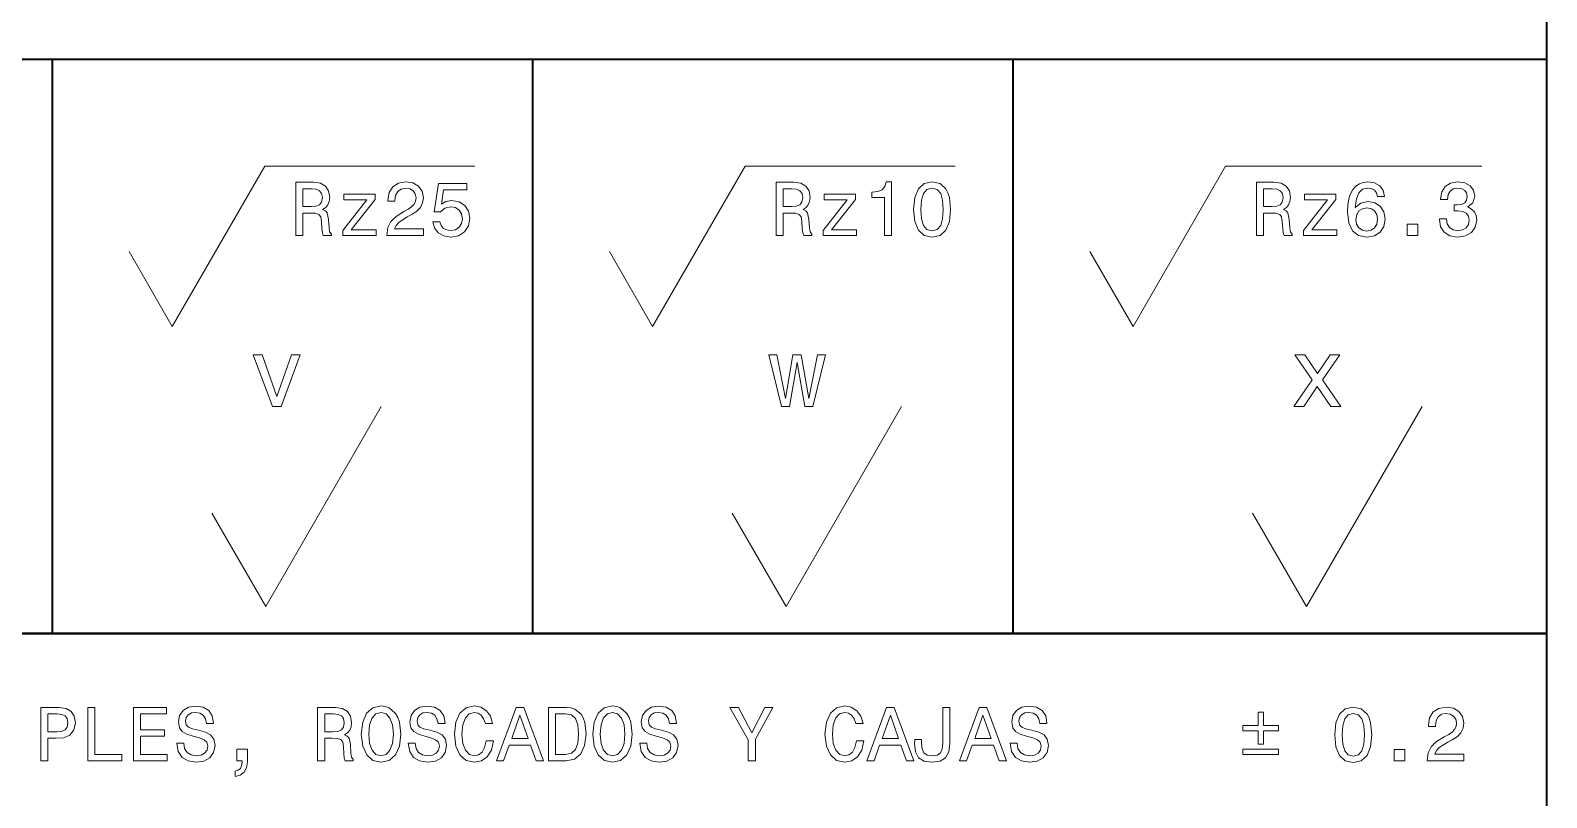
# Model space of a CAD drawing. Extents: x 14 to 2196, y -1968 to 1826.
# Drawn here: x 1060.3 to 1174, y 1452.3 to 1509.8 of the extents above; entities that cross this region are included whole.
import ezdxf

# ---------------------------------------------------------------- set-up
doc = ezdxf.new("R2010")
doc.units = 0

msp = doc.modelspace()

# ---------------------------------------------------------------- linework, layer by layer
at = {"color": 7, "lineweight": 35}
for p, q in [((1173.95874, 1015.596436), (1173.95874, 1826.436523)), ((1173.95874, 1507.596436), (953.95874, 1507.596436)), ((1061.95874, 1507.596436), (1061.95874, 1464.596436)), ((1097.95874, 1507.596436), (1097.95874, 1464.596436)), ((1133.95874, 1507.596436), (1133.95874, 1464.596436)), ((1173.95874, 1464.596436), (1173.95874, 1507.596436)), ((1173.95874, 1464.596436), (953.95874, 1464.596436)), ((953.95874, 1464.596436), (1173.95874, 1464.596436)), ((1173.95874, 1399.596436), (1173.95874, 1464.596436))]:
    msp.add_line(p, q, dxfattribs=at)
at = {"color": 7, "lineweight": 13}
for p, q in [((1070.95874, 1487.596436), (1077.886963, 1499.596436)), ((1077.886963, 1499.596436), (1093.637695, 1499.596436)), ((1106.95874, 1487.596436), (1113.886963, 1499.596436)), ((1113.886963, 1499.596436), (1129.637695, 1499.596436)), ((1142.95874, 1487.596436), (1149.886963, 1499.596436)), ((1149.886963, 1499.596436), (1169.107422, 1499.596436)), ((1070.95874, 1487.596436), (1067.725586, 1493.196411)), ((1106.95874, 1487.596436), (1103.725586, 1493.196411)), ((1142.95874, 1487.596436), (1139.725586, 1493.196411)), ((1077.95874, 1466.596436), (1086.619019, 1481.596436)), ((1116.95874, 1466.596436), (1125.619019, 1481.596436)), ((1155.95874, 1466.596436), (1164.619019, 1481.596436)), ((1077.95874, 1466.596436), (1073.917236, 1473.596436)), ((1116.95874, 1466.596436), (1112.917236, 1473.596436)), ((1155.95874, 1466.596436), (1151.917236, 1473.596436))]:
    msp.add_line(p, q, dxfattribs=at)
for points in [[(1080.208374, 1494.396484), (1080.744385, 1494.396484), (1080.744385, 1496.085205), (1081.29187, 1496.085205), (1081.695435, 1496.067993), (1081.948975, 1495.987305), (1082.08728, 1495.797119), (1082.144897, 1495.457031), (1082.173828, 1494.938232), (1082.208374, 1494.598267), (1082.277466, 1494.396484), (1082.88269, 1494.396484), (1082.88269, 1494.505981), (1082.750122, 1494.667358), (1082.703979, 1494.967041), (1082.663696, 1495.612671), (1082.565674, 1496.091064), (1082.433105, 1496.240845), (1082.225708, 1496.350342), (1082.456177, 1496.494507), (1082.617554, 1496.696167), (1082.721313, 1496.949829), (1082.755859, 1497.255249), (1082.675171, 1497.73938), (1082.444702, 1498.102539), (1082.064209, 1498.321533), (1081.545532, 1498.396484), (1080.208374, 1498.396484)], [(1081.39563, 1497.906616), (1081.747314, 1497.871948), (1081.995117, 1497.762451), (1082.150757, 1497.560791), (1082.202637, 1497.243774), (1082.144897, 1496.909424), (1081.98938, 1496.707764), (1081.724243, 1496.604004), (1081.361084, 1496.575195), (1080.744385, 1496.575195), (1080.744385, 1497.906616)], [(1087.026855, 1494.396484), (1089.776123, 1494.396484), (1089.776123, 1494.892212), (1087.603149, 1494.892212), (1087.724243, 1495.163086), (1087.931641, 1495.387817), (1088.571411, 1495.797119), (1088.911499, 1495.969971), (1089.29187, 1496.217773), (1089.562866, 1496.505981), (1089.718384, 1496.846069), (1089.776123, 1497.232178), (1089.678101, 1497.716309), (1089.407227, 1498.096802), (1088.992188, 1498.338867), (1088.456177, 1498.425293), (1087.902832, 1498.327271), (1087.482178, 1498.056396), (1087.211182, 1497.624146), (1087.119019, 1497.053589), (1087.119019, 1496.9729), (1087.643555, 1496.9729), (1087.643555, 1497.018921), (1087.695435, 1497.410889), (1087.850952, 1497.699097), (1088.098877, 1497.883545), (1088.427368, 1497.946899), (1088.761719, 1497.889282), (1089.009521, 1497.745239), (1089.170898, 1497.520386), (1089.228516, 1497.238037), (1089.188232, 1496.9729), (1089.078613, 1496.748047), (1088.894287, 1496.552124), (1088.640625, 1496.37915), (1088.300537, 1496.194702), (1087.735718, 1495.837402), (1087.338013, 1495.457031), (1087.101685, 1494.99585), (1087.026855, 1494.413818)], [(1090.473511, 1495.439697), (1090.600342, 1494.967041), (1090.88269, 1494.598267), (1091.297729, 1494.367676), (1091.828003, 1494.28125), (1092.410034, 1494.38501), (1092.865479, 1494.667358), (1093.153564, 1495.116943), (1093.263062, 1495.693359), (1093.165161, 1496.22937), (1092.888428, 1496.650146), (1092.456177, 1496.921021), (1091.897095, 1497.018921), (1091.464844, 1496.949829), (1091.130493, 1496.759644), (1091.29187, 1497.837402), (1093.044067, 1497.837402), (1093.044067, 1498.310059), (1090.905762, 1498.310059), (1090.588745, 1496.188965), (1091.049805, 1496.188965), (1091.384155, 1496.459839), (1091.810669, 1496.557861), (1092.179565, 1496.494507), (1092.461914, 1496.310059), (1092.640625, 1496.027588), (1092.703979, 1495.664551), (1092.640625, 1495.301392), (1092.456177, 1495.018921), (1092.173828, 1494.840332), (1091.810669, 1494.776855), (1091.505127, 1494.817261), (1091.268921, 1494.949829), (1091.095947, 1495.157349), (1091.009521, 1495.439697)], [(1116.208374, 1494.396484), (1116.744385, 1494.396484), (1116.744385, 1496.085205), (1117.29187, 1496.085205), (1117.695435, 1496.067993), (1117.948975, 1495.987305), (1118.08728, 1495.797119), (1118.144897, 1495.457031), (1118.173828, 1494.938232), (1118.208374, 1494.598267), (1118.277466, 1494.396484), (1118.88269, 1494.396484), (1118.88269, 1494.505981), (1118.750122, 1494.667358), (1118.703979, 1494.967041), (1118.663696, 1495.612671), (1118.565674, 1496.091064), (1118.433105, 1496.240845), (1118.225708, 1496.350342), (1118.456177, 1496.494507), (1118.617554, 1496.696167), (1118.721313, 1496.949829), (1118.755859, 1497.255249), (1118.675171, 1497.73938), (1118.444702, 1498.102539), (1118.064209, 1498.321533), (1117.545532, 1498.396484), (1116.208374, 1498.396484)], [(1117.39563, 1497.906616), (1117.747314, 1497.871948), (1117.995117, 1497.762451), (1118.150757, 1497.560791), (1118.202637, 1497.243774), (1118.144897, 1496.909424), (1117.98938, 1496.707764), (1117.724243, 1496.604004), (1117.361084, 1496.575195), (1116.744385, 1496.575195), (1116.744385, 1497.906616)], [(1124.329346, 1494.396484), (1124.853882, 1494.396484), (1124.853882, 1498.425293), (1124.461914, 1498.425293), (1124.358154, 1498.07373), (1124.150757, 1497.837402), (1123.83374, 1497.699097), (1123.39563, 1497.652954), (1123.39563, 1497.243774), (1124.329346, 1497.243774)], [(1126.513794, 1496.350342), (1126.600342, 1495.445435), (1126.871216, 1494.799927), (1127.303467, 1494.407959), (1127.902832, 1494.28125), (1128.496582, 1494.407959), (1128.928833, 1494.799927), (1129.19397, 1495.445435), (1129.286133, 1496.350342), (1129.19397, 1497.249512), (1129.084473, 1497.606812), (1128.928833, 1497.900757), (1128.496582, 1498.292725), (1127.902832, 1498.425293), (1127.303467, 1498.292725), (1126.871216, 1497.89502), (1126.600342, 1497.249512)], [(1127.067139, 1496.350342), (1127.113281, 1497.047729), (1127.257324, 1497.549194), (1127.516724, 1497.84314), (1127.902832, 1497.946899), (1128.283325, 1497.84314), (1128.542603, 1497.549194), (1128.686768, 1497.047729), (1128.73291, 1496.350342), (1128.686768, 1495.647217), (1128.542603, 1495.145752), (1128.283325, 1494.851807), (1127.902832, 1494.753784), (1127.516724, 1494.851807), (1127.257324, 1495.145752), (1127.113281, 1495.647217)], [(1152.208374, 1494.396484), (1152.744385, 1494.396484), (1152.744385, 1496.085205), (1153.29187, 1496.085205), (1153.695435, 1496.067993), (1153.948975, 1495.987305), (1154.08728, 1495.797119), (1154.144897, 1495.457031), (1154.173828, 1494.938232), (1154.208374, 1494.598267), (1154.277466, 1494.396484), (1154.88269, 1494.396484), (1154.88269, 1494.505981), (1154.750122, 1494.667358), (1154.703979, 1494.967041), (1154.663696, 1495.612671), (1154.565674, 1496.091064), (1154.433105, 1496.240845), (1154.225708, 1496.350342), (1154.456177, 1496.494507), (1154.617554, 1496.696167), (1154.721313, 1496.949829), (1154.755859, 1497.255249), (1154.675171, 1497.73938), (1154.444702, 1498.102539), (1154.064209, 1498.321533), (1153.545532, 1498.396484), (1152.208374, 1498.396484)], [(1153.39563, 1497.906616), (1153.747314, 1497.871948), (1153.995117, 1497.762451), (1154.150757, 1497.560791), (1154.202637, 1497.243774), (1154.144897, 1496.909424), (1153.98938, 1496.707764), (1153.724243, 1496.604004), (1153.361084, 1496.575195), (1152.744385, 1496.575195), (1152.744385, 1497.906616)], [(1161.816406, 1497.318726), (1161.706909, 1497.785522), (1161.453369, 1498.131348), (1161.061401, 1498.350342), (1160.554199, 1498.425293), (1160.214111, 1498.38501), (1159.920166, 1498.275391), (1159.660767, 1498.096802), (1159.441772, 1497.84314), (1159.268921, 1497.526123), (1159.14209, 1497.140015), (1159.061401, 1496.684692), (1159.03833, 1496.171753), (1159.130493, 1495.353271), (1159.412964, 1494.759644), (1159.868286, 1494.402222), (1160.490723, 1494.28125), (1161.049805, 1494.38501), (1161.476318, 1494.655884), (1161.753052, 1495.082397), (1161.850952, 1495.624146), (1161.753052, 1496.171753), (1161.487915, 1496.592407), (1161.078613, 1496.857544), (1160.571411, 1496.949829), (1160.023926, 1496.834473), (1159.614746, 1496.505981), (1159.701172, 1497.140015), (1159.88562, 1497.595337), (1160.167969, 1497.866211), (1160.559937, 1497.958496), (1160.848145, 1497.912354), (1161.067139, 1497.79126), (1161.211182, 1497.5896), (1161.286133, 1497.318726)], [(1165.920166, 1495.652954), (1165.920166, 1495.612671), (1166.012451, 1495.059326), (1166.283325, 1494.644287), (1166.709839, 1494.37915), (1167.274658, 1494.28125), (1167.874023, 1494.37915), (1168.323608, 1494.632812), (1168.611816, 1495.036255), (1168.715576, 1495.554932), (1168.669434, 1495.89502), (1168.542603, 1496.171753), (1168.335205, 1496.38501), (1168.058472, 1496.540527), (1168.433105, 1496.851807), (1168.565674, 1497.347534), (1168.479248, 1497.797119), (1168.231445, 1498.137085), (1167.828003, 1498.350342), (1167.274658, 1498.425293), (1166.755859, 1498.33313), (1166.358154, 1498.079468), (1166.098877, 1497.676025), (1166.012451, 1497.140015), (1166.012451, 1497.099609), (1166.525391, 1497.099609), (1166.571411, 1497.468506), (1166.721313, 1497.733643), (1166.963379, 1497.89502), (1167.303467, 1497.952637), (1167.603149, 1497.906616), (1167.822144, 1497.785522), (1167.954712, 1497.5896), (1168.006592, 1497.324463), (1167.954712, 1497.041992), (1167.816406, 1496.851807), (1167.574341, 1496.736572), (1167.24585, 1496.701904), (1167.020996, 1496.707764), (1167.020996, 1496.252441), (1167.303467, 1496.263916), (1167.666626, 1496.212036), (1167.9375, 1496.07373), (1168.098877, 1495.848877), (1168.156494, 1495.554932), (1168.09314, 1495.220703), (1167.925903, 1494.9729), (1167.660767, 1494.817261), (1167.309204, 1494.765381), (1166.946167, 1494.822998), (1166.68103, 1494.99585), (1166.513794, 1495.272583), (1166.450439, 1495.652954)], [(1085.534058, 1497.065063), (1083.72998, 1494.782593), (1083.72998, 1494.396484), (1086.237183, 1494.396484), (1086.237183, 1494.822998), (1084.369751, 1494.822998), (1086.156494, 1497.099609), (1086.156494, 1497.491577), (1083.816406, 1497.491577), (1083.816406, 1497.065063)], [(1121.534058, 1497.065063), (1119.72998, 1494.782593), (1119.72998, 1494.396484), (1122.237183, 1494.396484), (1122.237183, 1494.822998), (1120.369751, 1494.822998), (1122.156494, 1497.099609), (1122.156494, 1497.491577), (1119.816406, 1497.491577), (1119.816406, 1497.065063)], [(1157.534058, 1497.065063), (1155.72998, 1494.782593), (1155.72998, 1494.396484), (1158.237183, 1494.396484), (1158.237183, 1494.822998), (1156.369751, 1494.822998), (1158.156494, 1497.099609), (1158.156494, 1497.491577), (1155.816406, 1497.491577), (1155.816406, 1497.065063)], [(1161.29187, 1495.618408), (1161.228516, 1495.255249), (1161.067139, 1494.978638), (1160.807739, 1494.794189), (1160.484985, 1494.736572), (1160.144897, 1494.794189), (1159.88562, 1494.9729), (1159.718384, 1495.249512), (1159.666626, 1495.612671), (1159.724243, 1495.969971), (1159.88562, 1496.240845), (1160.150757, 1496.413818), (1160.508057, 1496.477173), (1160.819336, 1496.413818), (1161.067139, 1496.246582), (1161.228516, 1495.975708)], [(1163.505127, 1494.396484), (1164.300537, 1494.396484), (1164.300537, 1495.255249), (1163.505127, 1495.255249)], [(1078.45874, 1481.596436), (1079.128784, 1481.596436), (1080.540894, 1485.465332), (1079.885254, 1485.465332), (1078.797363, 1482.345703), (1077.687866, 1485.465332), (1077.025024, 1485.465332)], [(1117.213745, 1481.596436), (1117.790161, 1484.881714), (1118.366577, 1481.596436), (1118.97168, 1481.596436), (1119.922729, 1485.465332), (1119.310303, 1485.465332), (1118.669189, 1482.180054), (1118.099976, 1485.465332), (1117.473145, 1485.465332), (1116.904053, 1482.180054), (1116.262817, 1485.465332), (1115.657593, 1485.465332), (1116.608643, 1481.596436)], [(1155.759888, 1481.596436), (1156.75415, 1483.102173), (1157.777222, 1481.596436), (1158.540894, 1481.596436), (1157.157593, 1483.592163), (1158.46167, 1485.465332), (1157.726807, 1485.465332), (1156.782959, 1484.060425), (1155.839111, 1485.465332), (1155.089844, 1485.465332), (1156.372314, 1483.584961), (1155.017822, 1481.596436)], [(1071.814697, 1456.365845), (1071.290161, 1456.365845), (1071.405396, 1455.755005), (1071.693604, 1455.30542), (1072.137451, 1455.034546), (1072.736816, 1454.936523), (1073.330566, 1455.028687), (1073.774292, 1455.282349), (1074.056763, 1455.680054), (1074.160522, 1456.204468), (1074.073975, 1456.677124), (1073.831909, 1456.982666), (1073.440063, 1457.184326), (1072.915527, 1457.334229), (1072.465942, 1457.443726), (1072.171997, 1457.570557), (1072.004883, 1457.755005), (1071.953003, 1458.043091), (1072.004883, 1458.30249), (1072.154785, 1458.498413), (1072.385254, 1458.630981), (1072.702271, 1458.677124), (1073.025024, 1458.619507), (1073.278687, 1458.463867), (1073.445801, 1458.204468), (1073.526489, 1457.852905), (1074.051025, 1457.852905), (1074.051025, 1457.864502), (1073.95874, 1458.40625), (1073.687866, 1458.809692), (1073.261353, 1459.063354), (1072.684937, 1459.14978), (1072.16626, 1459.063354), (1071.762817, 1458.821289), (1071.503418, 1458.446655), (1071.411255, 1457.962402), (1071.486084, 1457.530151), (1071.7052, 1457.236206), (1072.051025, 1457.040283), (1072.52356, 1456.890381), (1072.990479, 1456.757812), (1073.342041, 1456.630981), (1073.555298, 1456.446655), (1073.630249, 1456.146851), (1073.561035, 1455.841431), (1073.382446, 1455.61084), (1073.11145, 1455.466797), (1072.759888, 1455.420654), (1072.36792, 1455.484009), (1072.068237, 1455.668457), (1071.878052, 1455.968262)], [(1085.123047, 1457.046021), (1085.226807, 1456.146851), (1085.526489, 1455.484009), (1085.993408, 1455.074829), (1086.604248, 1454.936523), (1087.209473, 1455.074829), (1087.682129, 1455.484009), (1087.976074, 1456.146851), (1088.085571, 1457.046021), (1087.976074, 1457.939453), (1087.849243, 1458.30249), (1087.682129, 1458.602173), (1087.209473, 1459.011475), (1086.921265, 1459.115234), (1086.604248, 1459.155518), (1085.987549, 1459.011475), (1085.520752, 1458.608032), (1085.226807, 1457.94519)], [(1089.16333, 1456.365845), (1088.638916, 1456.365845), (1088.75415, 1455.755005), (1089.042358, 1455.30542), (1089.486084, 1455.034546), (1090.085571, 1454.936523), (1090.679199, 1455.028687), (1091.123047, 1455.282349), (1091.405518, 1455.680054), (1091.509155, 1456.204468), (1091.422729, 1456.677124), (1091.180664, 1456.982666), (1090.788696, 1457.184326), (1090.264282, 1457.334229), (1089.814697, 1457.443726), (1089.520752, 1457.570557), (1089.353516, 1457.755005), (1089.301758, 1458.043091), (1089.353516, 1458.30249), (1089.503418, 1458.498413), (1089.734009, 1458.630981), (1090.051025, 1458.677124), (1090.373779, 1458.619507), (1090.627319, 1458.463867), (1090.794556, 1458.204468), (1090.875244, 1457.852905), (1091.399658, 1457.852905), (1091.399658, 1457.864502), (1091.307495, 1458.40625), (1091.036621, 1458.809692), (1090.610107, 1459.063354), (1090.033691, 1459.14978), (1089.515015, 1459.063354), (1089.111572, 1458.821289), (1088.852173, 1458.446655), (1088.759888, 1457.962402), (1088.834839, 1457.530151), (1089.053833, 1457.236206), (1089.399658, 1457.040283), (1089.872314, 1456.890381), (1090.339111, 1456.757812), (1090.690796, 1456.630981), (1090.904053, 1456.446655), (1090.979004, 1456.146851), (1090.90979, 1455.841431), (1090.731079, 1455.61084), (1090.460205, 1455.466797), (1090.108643, 1455.420654), (1089.716675, 1455.484009), (1089.416992, 1455.668457), (1089.226807, 1455.968262)], [(1094.477539, 1456.533081), (1094.362183, 1456.04895), (1094.171997, 1455.703125), (1093.90686, 1455.489868), (1093.595703, 1455.420654), (1093.221069, 1455.524414), (1092.927002, 1455.835693), (1092.731079, 1456.342896), (1092.667725, 1457.046021), (1092.731079, 1457.743408), (1092.921265, 1458.256348), (1093.21521, 1458.567627), (1093.595703, 1458.677124), (1093.872314, 1458.619507), (1094.108643, 1458.45813), (1094.293091, 1458.19873), (1094.419922, 1457.841431), (1094.967407, 1457.841431), (1094.794556, 1458.388916), (1094.494751, 1458.803955), (1094.085571, 1459.063354), (1093.595703, 1459.155518), (1092.984741, 1459.011475), (1092.517822, 1458.608032), (1092.21814, 1457.94519), (1092.11438, 1457.046021), (1092.21814, 1456.146851), (1092.517822, 1455.484009), (1092.984741, 1455.074829), (1093.595703, 1454.936523), (1094.131714, 1455.046021), (1094.563965, 1455.35144), (1094.869385, 1455.852905), (1095.030762, 1456.533081)], [(1102.47168, 1457.046021), (1102.575439, 1456.146851), (1102.875244, 1455.484009), (1103.342041, 1455.074829), (1103.953003, 1454.936523), (1104.558228, 1455.074829), (1105.030762, 1455.484009), (1105.324707, 1456.146851), (1105.434326, 1457.046021), (1105.324707, 1457.939453), (1105.197998, 1458.30249), (1105.030762, 1458.602173), (1104.558228, 1459.011475), (1104.27002, 1459.115234), (1103.953003, 1459.155518), (1103.336304, 1459.011475), (1102.869385, 1458.608032), (1102.575439, 1457.94519)], [(1106.512085, 1456.365845), (1105.987549, 1456.365845), (1106.102905, 1455.755005), (1106.391113, 1455.30542), (1106.834839, 1455.034546), (1107.434326, 1454.936523), (1108.027954, 1455.028687), (1108.47168, 1455.282349), (1108.75415, 1455.680054), (1108.85791, 1456.204468), (1108.771484, 1456.677124), (1108.529419, 1456.982666), (1108.137451, 1457.184326), (1107.612915, 1457.334229), (1107.16333, 1457.443726), (1106.869385, 1457.570557), (1106.702271, 1457.755005), (1106.650391, 1458.043091), (1106.702271, 1458.30249), (1106.852173, 1458.498413), (1107.082642, 1458.630981), (1107.399658, 1458.677124), (1107.722412, 1458.619507), (1107.976074, 1458.463867), (1108.143188, 1458.204468), (1108.223877, 1457.852905), (1108.748413, 1457.852905), (1108.748413, 1457.864502), (1108.656128, 1458.40625), (1108.385254, 1458.809692), (1107.95874, 1459.063354), (1107.382446, 1459.14978), (1106.863647, 1459.063354), (1106.460205, 1458.821289), (1106.200806, 1458.446655), (1106.108643, 1457.962402), (1106.183594, 1457.530151), (1106.402588, 1457.236206), (1106.748413, 1457.040283), (1107.221069, 1456.890381), (1107.687866, 1456.757812), (1108.039429, 1456.630981), (1108.252686, 1456.446655), (1108.327637, 1456.146851), (1108.258545, 1455.841431), (1108.079834, 1455.61084), (1107.80896, 1455.466797), (1107.457275, 1455.420654), (1107.06543, 1455.484009), (1106.765625, 1455.668457), (1106.575439, 1455.968262)], [(1122.235474, 1456.533081), (1122.120117, 1456.04895), (1121.929932, 1455.703125), (1121.664795, 1455.489868), (1121.353638, 1455.420654), (1120.979004, 1455.524414), (1120.685059, 1455.835693), (1120.489014, 1456.342896), (1120.425659, 1457.046021), (1120.489014, 1457.743408), (1120.679199, 1458.256348), (1120.973145, 1458.567627), (1121.353638, 1458.677124), (1121.630249, 1458.619507), (1121.866577, 1458.45813), (1122.051025, 1458.19873), (1122.177734, 1457.841431), (1122.725342, 1457.841431), (1122.55249, 1458.388916), (1122.252686, 1458.803955), (1121.843506, 1459.063354), (1121.353638, 1459.155518), (1120.742676, 1459.011475), (1120.275757, 1458.608032), (1119.976074, 1457.94519), (1119.872314, 1457.046021), (1119.976074, 1456.146851), (1120.275757, 1455.484009), (1120.742676, 1455.074829), (1121.353638, 1454.936523), (1121.889648, 1455.046021), (1122.321899, 1455.35144), (1122.627319, 1455.852905), (1122.788818, 1456.533081)], [(1134.27002, 1456.365845), (1133.745483, 1456.365845), (1133.86084, 1455.755005), (1134.148926, 1455.30542), (1134.592773, 1455.034546), (1135.192261, 1454.936523), (1135.785889, 1455.028687), (1136.229736, 1455.282349), (1136.512085, 1455.680054), (1136.615845, 1456.204468), (1136.529419, 1456.677124), (1136.287354, 1456.982666), (1135.895386, 1457.184326), (1135.37085, 1457.334229), (1134.921387, 1457.443726), (1134.627319, 1457.570557), (1134.460205, 1457.755005), (1134.408325, 1458.043091), (1134.460205, 1458.30249), (1134.610107, 1458.498413), (1134.840576, 1458.630981), (1135.157593, 1458.677124), (1135.480347, 1458.619507), (1135.734009, 1458.463867), (1135.901123, 1458.204468), (1135.981812, 1457.852905), (1136.506348, 1457.852905), (1136.506348, 1457.864502), (1136.414062, 1458.40625), (1136.143188, 1458.809692), (1135.716675, 1459.063354), (1135.140381, 1459.14978), (1134.621582, 1459.063354), (1134.21814, 1458.821289), (1133.95874, 1458.446655), (1133.866577, 1457.962402), (1133.941528, 1457.530151), (1134.160522, 1457.236206), (1134.506348, 1457.040283), (1134.979004, 1456.890381), (1135.445801, 1456.757812), (1135.797363, 1456.630981), (1136.01062, 1456.446655), (1136.085571, 1456.146851), (1136.016357, 1455.841431), (1135.837769, 1455.61084), (1135.566895, 1455.466797), (1135.215332, 1455.420654), (1134.823364, 1455.484009), (1134.523682, 1455.668457), (1134.333374, 1455.968262)], [(1061.099976, 1455.046021), (1061.630249, 1455.046021), (1061.630249, 1456.734741), (1062.21814, 1456.734741), (1062.811768, 1456.76355), (1063.284424, 1456.965332), (1063.589844, 1457.3573), (1063.693604, 1457.893311), (1063.612915, 1458.388916), (1063.382446, 1458.752075), (1063.001953, 1458.971069), (1062.483276, 1459.046021), (1061.099976, 1459.046021)], [(1062.339111, 1458.556152), (1062.684937, 1458.521484), (1062.938599, 1458.411987), (1063.088379, 1458.210327), (1063.140259, 1457.893311), (1063.082642, 1457.55896), (1062.927002, 1457.3573), (1062.661865, 1457.25354), (1062.298828, 1457.224731), (1061.630249, 1457.224731), (1061.630249, 1458.556152)], [(1064.615845, 1455.046021), (1067.186401, 1455.046021), (1067.186401, 1455.530151), (1065.146118, 1455.530151), (1065.146118, 1459.046021), (1064.615845, 1459.046021)], [(1068.045166, 1455.046021), (1070.581299, 1455.046021), (1070.581299, 1455.530151), (1068.575439, 1455.530151), (1068.575439, 1456.884644), (1070.362183, 1456.884644), (1070.362183, 1457.363037), (1068.575439, 1457.363037), (1068.575439, 1458.56189), (1070.535156, 1458.56189), (1070.535156, 1459.046021), (1068.045166, 1459.046021)], [(1081.849243, 1455.046021), (1082.385254, 1455.046021), (1082.385254, 1456.734741), (1082.932861, 1456.734741), (1083.336304, 1456.717529), (1083.589844, 1456.636841), (1083.728271, 1456.446655), (1083.785889, 1456.106567), (1083.814697, 1455.587769), (1083.849243, 1455.247803), (1083.918457, 1455.046021), (1084.52356, 1455.046021), (1084.52356, 1455.155518), (1084.390991, 1455.316895), (1084.344971, 1455.616577), (1084.304565, 1456.262207), (1084.206543, 1456.740601), (1084.074097, 1456.890381), (1083.866577, 1456.999878), (1084.097046, 1457.144043), (1084.258423, 1457.345703), (1084.362183, 1457.599365), (1084.396851, 1457.904785), (1084.316162, 1458.388916), (1084.085571, 1458.752075), (1083.7052, 1458.971069), (1083.186401, 1459.046021), (1081.849243, 1459.046021)], [(1083.036621, 1458.556152), (1083.388184, 1458.521484), (1083.635986, 1458.411987), (1083.791626, 1458.210327), (1083.843506, 1457.893311), (1083.785889, 1457.55896), (1083.630249, 1457.3573), (1083.365112, 1457.25354), (1083.001953, 1457.224731), (1082.385254, 1457.224731), (1082.385254, 1458.556152)], [(1085.676392, 1457.046021), (1085.739746, 1457.743408), (1085.929932, 1458.256348), (1086.223877, 1458.567627), (1086.604248, 1458.677124), (1086.979004, 1458.567627), (1087.272949, 1458.25061), (1087.463135, 1457.737671), (1087.532227, 1457.046021), (1087.463135, 1456.348633), (1087.272949, 1455.835693), (1086.979004, 1455.524414), (1086.604248, 1455.420654), (1086.223877, 1455.524414), (1085.929932, 1455.835693), (1085.739746, 1456.342896)], [(1095.261353, 1455.046021), (1095.791626, 1455.046021), (1096.212402, 1456.221802), (1097.80896, 1456.221802), (1098.229614, 1455.046021), (1098.771484, 1455.046021), (1097.307495, 1459.051758), (1096.719604, 1459.051758)], [(1096.396851, 1456.71167), (1097.01355, 1458.475464), (1097.630249, 1456.71167)], [(1100.477539, 1459.046021), (1099.146118, 1459.046021), (1099.146118, 1455.046021), (1100.477539, 1455.046021), (1101.105713, 1455.172852), (1101.572632, 1455.55896), (1101.86084, 1456.187256), (1101.9646, 1457.046021), (1101.872314, 1457.922119), (1101.75708, 1458.267944), (1101.595703, 1458.544556), (1101.128784, 1458.919189), (1100.823364, 1459.011475)], [(1100.437134, 1458.567627), (1100.875244, 1458.481201), (1101.174927, 1458.216064), (1101.353638, 1457.743408), (1101.411255, 1457.046021), (1101.347778, 1456.371704), (1101.169189, 1455.899048), (1100.863647, 1455.616577), (1100.437134, 1455.524414), (1099.682129, 1455.524414), (1099.682129, 1458.567627)], [(1103.025024, 1457.046021), (1103.088501, 1457.743408), (1103.278687, 1458.256348), (1103.572632, 1458.567627), (1103.953003, 1458.677124), (1104.327637, 1458.567627), (1104.621582, 1458.25061), (1104.811768, 1457.737671), (1104.880981, 1457.046021), (1104.811768, 1456.348633), (1104.621582, 1455.835693), (1104.327637, 1455.524414), (1103.953003, 1455.420654), (1103.572632, 1455.524414), (1103.278687, 1455.835693), (1103.088501, 1456.342896)], [(1114.661987, 1455.046021), (1114.661987, 1456.665649), (1115.976074, 1459.051758), (1115.376709, 1459.051758), (1114.391113, 1457.155518), (1113.393921, 1459.051758), (1112.75415, 1459.051758), (1114.125977, 1456.630981), (1114.125977, 1455.046021)], [(1123.019287, 1455.046021), (1123.549561, 1455.046021), (1123.970337, 1456.221802), (1125.566895, 1456.221802), (1125.987549, 1455.046021), (1126.529419, 1455.046021), (1125.06543, 1459.051758), (1124.477539, 1459.051758)], [(1124.154785, 1456.71167), (1124.771484, 1458.475464), (1125.388184, 1456.71167)], [(1128.702271, 1456.371704), (1128.661987, 1455.94519), (1128.540894, 1455.651245), (1128.293091, 1455.472534), (1127.91272, 1455.420654), (1127.538086, 1455.472534), (1127.290161, 1455.639648), (1127.146118, 1455.933594), (1127.105713, 1456.360107), (1127.11731, 1456.648315), (1126.598511, 1456.648315), (1126.587036, 1456.35437), (1126.65625, 1455.7146), (1126.892456, 1455.270752), (1127.301758, 1455.022949), (1127.90686, 1454.936523), (1128.506348, 1455.022949), (1128.915527, 1455.270752), (1129.151855, 1455.708862), (1129.226807, 1456.348633), (1129.226807, 1459.046021), (1128.702271, 1459.046021)], [(1129.95874, 1455.046021), (1130.489014, 1455.046021), (1130.90979, 1456.221802), (1132.506348, 1456.221802), (1132.927124, 1455.046021), (1133.468872, 1455.046021), (1132.004883, 1459.051758), (1131.416992, 1459.051758)], [(1131.094238, 1456.71167), (1131.710938, 1458.475464), (1132.327637, 1456.71167)], [(1152.327637, 1456.30249), (1152.725342, 1456.30249), (1152.725342, 1457.299683), (1153.866577, 1457.299683), (1153.866577, 1457.691528), (1152.725342, 1457.691528), (1152.725342, 1458.682861), (1152.327637, 1458.682861), (1152.327637, 1457.691528), (1151.186523, 1457.691528), (1151.186523, 1457.299683), (1152.327637, 1457.299683)], [(1158.079834, 1456.999878), (1158.16626, 1456.094971), (1158.437134, 1455.449463), (1158.869507, 1455.057495), (1159.468872, 1454.930786), (1160.0625, 1455.057495), (1160.494873, 1455.449463), (1160.76001, 1456.094971), (1160.852173, 1456.999878), (1160.76001, 1457.899048), (1160.650391, 1458.256348), (1160.494873, 1458.550293), (1160.0625, 1458.942261), (1159.468872, 1459.074829), (1158.869507, 1458.942261), (1158.437134, 1458.544556), (1158.16626, 1457.899048)], [(1158.633179, 1456.999878), (1158.679199, 1457.697266), (1158.823364, 1458.19873), (1159.082764, 1458.492676), (1159.468872, 1458.596436), (1159.849243, 1458.492676), (1160.108643, 1458.19873), (1160.252686, 1457.697266), (1160.298828, 1456.999878), (1160.252686, 1456.296753), (1160.108643, 1455.795288), (1159.849243, 1455.501343), (1159.468872, 1455.40332), (1159.082764, 1455.501343), (1158.823364, 1455.795288), (1158.679199, 1456.296753)], [(1165.002075, 1455.046021), (1167.751343, 1455.046021), (1167.751343, 1455.541748), (1165.578369, 1455.541748), (1165.699463, 1455.812622), (1165.906982, 1456.037354), (1166.546631, 1456.446655), (1166.886719, 1456.619507), (1167.26709, 1456.86731), (1167.538086, 1457.155518), (1167.693604, 1457.495605), (1167.751343, 1457.881714), (1167.65332, 1458.365845), (1167.382446, 1458.746338), (1166.967407, 1458.988403), (1166.431396, 1459.074829), (1165.878052, 1458.976807), (1165.457397, 1458.705933), (1165.186523, 1458.273682), (1165.094238, 1457.703125), (1165.094238, 1457.622437), (1165.618774, 1457.622437), (1165.618774, 1457.668457), (1165.670654, 1458.060425), (1165.826172, 1458.348633), (1166.074097, 1458.533081), (1166.402588, 1458.596436), (1166.736938, 1458.538818), (1166.984741, 1458.394775), (1167.146118, 1458.169922), (1167.203735, 1457.887573), (1167.163452, 1457.622437), (1167.053955, 1457.397583), (1166.869507, 1457.20166), (1166.615845, 1457.028687), (1166.275757, 1456.844238), (1165.710938, 1456.486938), (1165.313232, 1456.106567), (1165.076904, 1455.645386), (1165.002075, 1455.063354)], [(1075.797363, 1455.046021), (1076.183594, 1455.046021), (1076.183594, 1454.936523), (1076.154785, 1454.659912), (1076.0625, 1454.463867), (1075.901123, 1454.337036), (1075.659058, 1454.273682), (1075.659058, 1453.881714), (1076.056763, 1453.973999), (1076.350708, 1454.187256), (1076.529419, 1454.527344), (1076.592773, 1454.982666), (1076.592773, 1455.910522), (1075.797363, 1455.910522)], [(1151.186523, 1455.910522), (1151.186523, 1455.512939), (1153.866577, 1455.512939), (1153.866577, 1455.910522)], [(1162.540894, 1455.046021), (1163.336304, 1455.046021), (1163.336304, 1455.904785), (1162.540894, 1455.904785)]]:
    msp.add_lwpolyline(points, close=True, dxfattribs=at)

doc.saveas('drawing.dxf')
